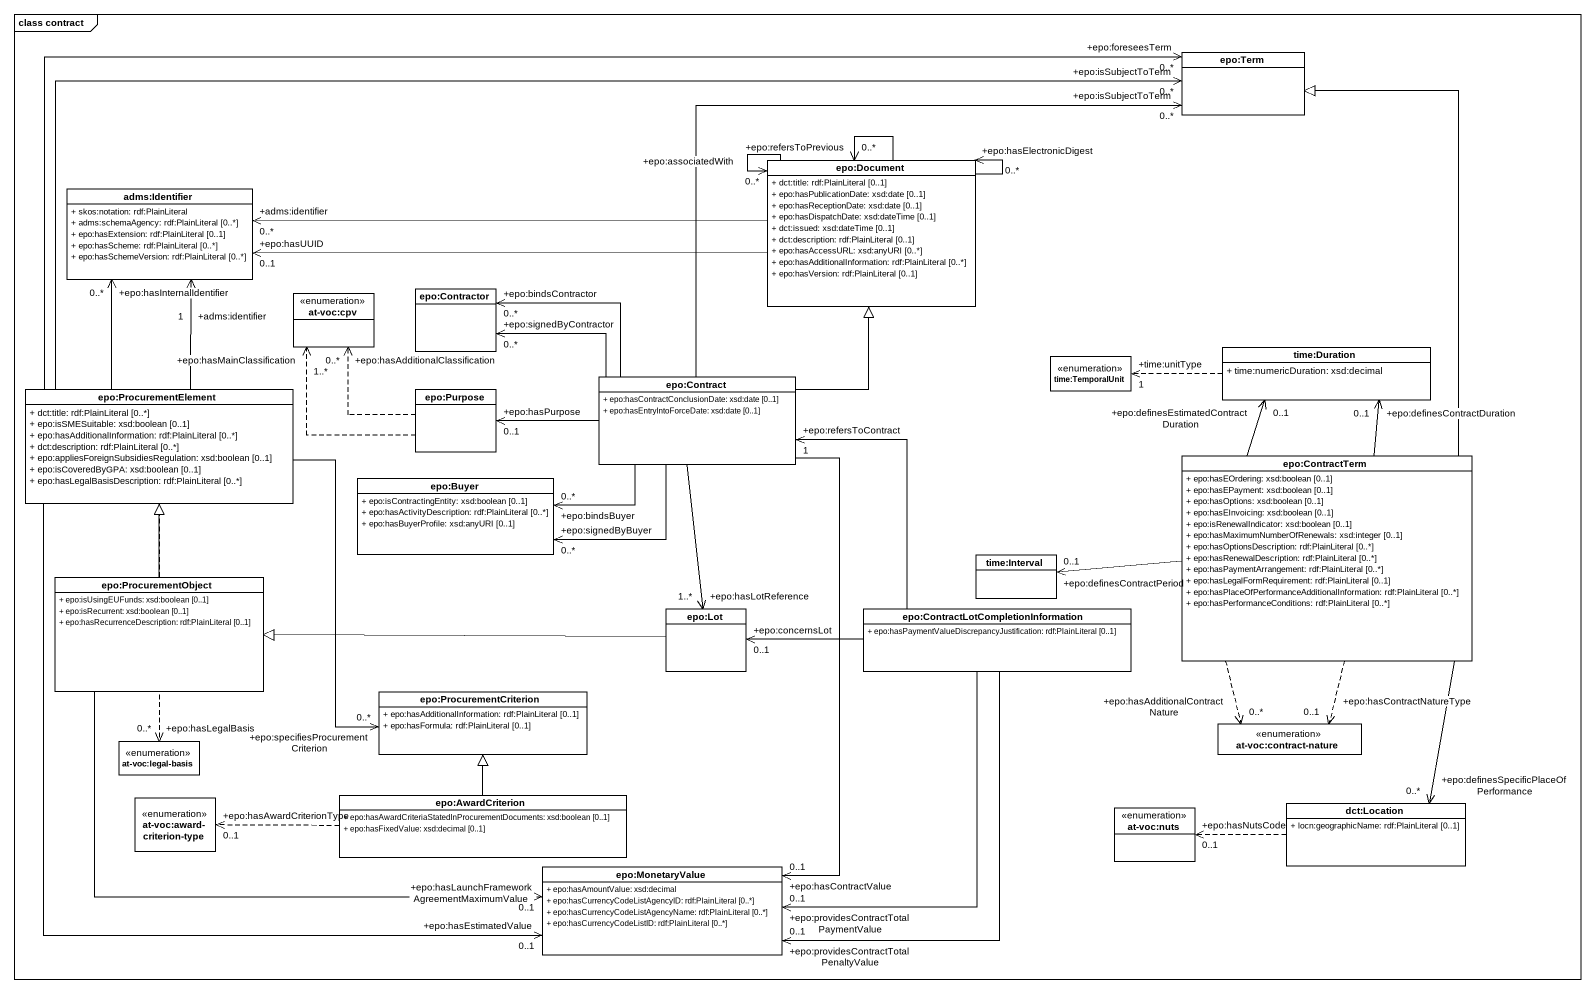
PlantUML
@startuml
mainframe class contract
hide circle
hide empty members
skinparam classAttributeIconSize 0
class "epo:Term" as epo_Term
class "epo:Document" as epo_Document {
  + dct:title: rdf:PlainLiteral [0..1]
  + epo:hasPublicationDate: xsd:date [0..1]
  + epo:hasReceptionDate: xsd:date [0..1]
  + epo:hasDispatchDate: xsd:dateTime [0..1]
  + dct:issued: xsd:dateTime [0..1]
  + dct:description: rdf:PlainLiteral [0..1]
  + epo:hasAccessURL: xsd:anyURI [0..*]
  + epo:hasAdditionalInformation: rdf:PlainLiteral [0..*]
  + epo:hasVersion: rdf:PlainLiteral [0..1]
}
class "adms:Identifier" as adms_Identifier {
  + skos:notation: rdf:PlainLiteral
  + adms:schemaAgency: rdf:PlainLiteral [0..*]
  + epo:hasExtension: rdf:PlainLiteral [0..1]
  + epo:hasScheme: rdf:PlainLiteral [0..*]
  + epo:hasSchemeVersion: rdf:PlainLiteral [0..*]
}
enum "at-voc:cpv" as at_voc_cpv
class "epo:Contractor" as epo_Contractor
class "time:Duration" as time_Duration {
  + time:numericDuration: xsd:decimal
}
class "epo:ProcurementElement" as epo_ProcurementElement {
  + dct:title: rdf:PlainLiteral [0..*]
  + epo:isSMESuitable: xsd:boolean [0..1]
  + epo:hasAdditionalInformation: rdf:PlainLiteral [0..*]
  + dct:description: rdf:PlainLiteral [0..*]
  + epo:appliesForeignSubsidiesRegulation: xsd:boolean [0..1]
  + epo:isCoveredByGPA: xsd:boolean [0..1]
  + epo:hasLegalBasisDescription: rdf:PlainLiteral [0..*]
}
class "epo:Purpose" as epo_Purpose
class "epo:Contract" as epo_Contract {
  + epo:hasContractConclusionDate: xsd:date [0..1]
  + epo:hasEntryIntoForceDate: xsd:date [0..1]
}
enum "time:TemporalUnit" as time_TemporalUnit
class "epo:ContractTerm" as epo_ContractTerm {
  + epo:hasEOrdering: xsd:boolean [0..1]
  + epo:hasEPayment: xsd:boolean [0..1]
  + epo:hasOptions: xsd:boolean [0..1]
  + epo:hasEInvoicing: xsd:boolean [0..1]
  + epo:isRenewalIndicator: xsd:boolean [0..1]
  + epo:hasMaximumNumberOfRenewals: xsd:integer [0..1]
  + epo:hasOptionsDescription: rdf:PlainLiteral [0..*]
  + epo:hasRenewalDescription: rdf:PlainLiteral [0..*]
  + epo:hasPaymentArrangement: rdf:PlainLiteral [0..*]
  + epo:hasLegalFormRequirement: rdf:PlainLiteral [0..1]
  + epo:hasPlaceOfPerformanceAdditionalInformation: rdf:PlainLiteral [0..*]
  + epo:hasPerformanceConditions: rdf:PlainLiteral [0..*]
}
class "epo:Buyer" as epo_Buyer {
  + epo:isContractingEntity: xsd:boolean [0..1]
  + epo:hasActivityDescription: rdf:PlainLiteral [0..*]
  + epo:hasBuyerProfile: xsd:anyURI [0..1]
}
class "epo:ProcurementObject" as epo_ProcurementObject {
  + epo:isUsingEUFunds: xsd:boolean [0..1]
  + epo:isRecurrent: xsd:boolean [0..1]
  + epo:hasRecurrenceDescription: rdf:PlainLiteral [0..1]
}
class "time:Interval" as time_Interval
class "epo:Lot" as epo_Lot
class "epo:ContractLotCompletionInformation" as epo_ContractLotCompletionInf {
  + epo:hasPaymentValueDiscrepancyJustification: rdf:PlainLiteral [0..1]
}
class "epo:ProcurementCriterion" as epo_ProcurementCriterion {
  + epo:hasAdditionalInformation: rdf:PlainLiteral [0..1]
  + epo:hasFormula: rdf:PlainLiteral [0..1]
}
enum "at-voc:legal-basis" as at_voc_legal_basis
enum "at-voc:contract-nature" as at_voc_contract_nature
class "epo:AwardCriterion" as epo_AwardCriterion {
  + epo:hasAwardCriteriaStatedInProcurementDocuments: xsd:boolean [0..1]
  + epo:hasFixedValue: xsd:decimal [0..1]
}
enum "at-voc:award-criterion-type" as at_voc_award_criterion_type
enum "at-voc:nuts" as at_voc_nuts
class "dct:Location" as dct_Location {
  + locn:geographicName: rdf:PlainLiteral [0..1]
}
class "epo:MonetaryValue" as epo_MonetaryValue {
  + epo:hasAmountValue: xsd:decimal
  + epo:hasCurrencyCodeListAgencyID: rdf:PlainLiteral [0..*]
  + epo:hasCurrencyCodeListAgencyName: rdf:PlainLiteral [0..*]
  + epo:hasCurrencyCodeListID: rdf:PlainLiteral [0..*]
}
epo_Document --> "+epo:refersToPrevious\n0..*" epo_Document
epo_Document --> "+epo:associatedWith\n0..*" epo_Document
epo_Document --> "+epo:hasElectronicDigest\n0..*" epo_Document
epo_Document -left-> "+adms:identifier\n0..*" adms_Identifier
epo_Document -left-> "+epo:hasUUID\n0..1" adms_Identifier
time_Duration .left.> "+time:unitType\n1" time_TemporalUnit
epo_ProcurementElement -right-> "+epo:isSubjectToTerm\n0..*" epo_Term
epo_ProcurementElement -right-> "+epo:foreseesTerm\n0..*" epo_Term
epo_ProcurementElement -up-> "+epo:hasInternalIdentifier\n0..*" adms_Identifier
epo_ProcurementElement -up-> "+adms:identifier\n1" adms_Identifier
epo_ProcurementElement --> "+epo:specifiesProcurementCriterion\n0..*" epo_ProcurementCriterion
epo_ProcurementElement ..> "+epo:hasLegalBasis\n0..*" at_voc_legal_basis
epo_ProcurementElement --> "+epo:hasEstimatedValue\n0..1" epo_MonetaryValue
epo_Purpose .up.> "+epo:hasAdditionalClassification\n0..*" at_voc_cpv
epo_Purpose .up.> "+epo:hasMainClassification\n1..*" at_voc_cpv
epo_Contract -up-> "+epo:isSubjectToTerm\n0..*" epo_Term
epo_Contract -up-|> epo_Document
epo_Contract -left-> "+epo:signedByContractor\n0..*" epo_Contractor
epo_Contract -left-> "+epo:bindsContractor\n0..*" epo_Contractor
epo_Contract -left-> "+epo:hasPurpose\n0..1" epo_Purpose
epo_Contract -left-> "+epo:signedByBuyer\n0..*" epo_Buyer
epo_Contract -left-> "+epo:bindsBuyer\n0..*" epo_Buyer
epo_Contract --> "+epo:hasLotReference\n1..*" epo_Lot
epo_Contract --> "+epo:hasContractValue\n0..1" epo_MonetaryValue
epo_ContractTerm -up-|> epo_Term
epo_ContractTerm -up-> "+epo:definesEstimatedContractDuration\n0..1" time_Duration
epo_ContractTerm -up-> "+epo:definesContractDuration\n0..1" time_Duration
epo_ContractTerm -left-> "+epo:definesContractPeriod\n0..1" time_Interval
epo_ContractTerm ..> "+epo:hasAdditionalContractNature\n0..*" at_voc_contract_nature
epo_ContractTerm ..> "+epo:hasContractNatureType\n0..1" at_voc_contract_nature
epo_ContractTerm --> "+epo:definesSpecificPlaceOfPerformance\n0..*" dct_Location
epo_ProcurementObject -up-|> epo_ProcurementElement
epo_ProcurementObject -right-> "+epo:hasLaunchFrameworkAgreementMaximumValue\n0..1" epo_MonetaryValue
epo_Lot -left-|> epo_ProcurementObject
epo_ContractLotCompletionInf -up-> "+epo:refersToContract\n1" epo_Contract
epo_ContractLotCompletionInf -left-> "+epo:concernsLot\n0..1" epo_Lot
epo_ContractLotCompletionInf --> "+epo:providesContractTotalPaymentValue\n0..1" epo_MonetaryValue
epo_ContractLotCompletionInf --> "+epo:providesContractTotalPenaltyValue\n0..1" epo_MonetaryValue
epo_AwardCriterion -up-|> epo_ProcurementCriterion
epo_AwardCriterion .left.> "+epo:hasAwardCriterionType\n0..1" at_voc_award_criterion_type
dct_Location .left.> "+epo:hasNutsCode\n0..1" at_voc_nuts
@enduml
